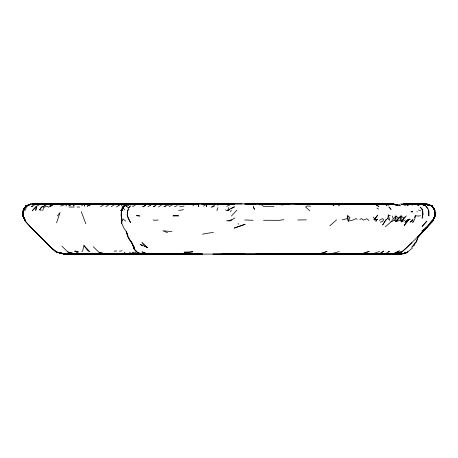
<?xml version="1.0" encoding="UTF-8"?>
<svg xmlns="http://www.w3.org/2000/svg" width="458" height="458" viewBox="0 0 458 458"><rect width="100%" height="100%" fill="white"/><g stroke="black" fill="none" stroke-linecap="round" stroke-linejoin="round"><path stroke-width="0.69" d="M127.376 210.812L127.272 215.632L127.479 210.686M103.033 253.961L64.967 254.116L56.391 252.066L65.088 254.116L64.79 254.127L56.368 252.089L51.376 247.824L30.159 226.687L25.499 221.437L22.917 215.77L23.324 210.05L25.974 205.986L23.306 210.039L23.146 215.918L23.324 210.01L25.963 205.98L23.324 210.05L22.917 215.77L24.904 219.685M206.484 204.697L206.426 206.501L206.484 204.697L204.926 205.075L203.455 206.094M121.341 215.93C121.29 212.283 121.152 206.919 125.423 205.533M25.035 219.731L22.9 215.77L23.324 210.05L25.963 205.98L23.324 210.05L22.934 215.77L25.499 221.437L22.94 215.77L23.335 210.05L25.974 205.98L23.301 210.039L22.929 215.77L25.499 221.437L30.176 226.676L51.376 247.824L56.374 252.083L65.116 254.11L56.374 252.083L51.376 247.824L46.103 242.511M66.084 206.06L66.21 204.445L66.399 205.018M23.169 211.802L23.352 210.079L25.82 206.833M388.287 214.951L389.724 220.372L387.869 218.529L388.287 214.951L390.399 215.838M36.388 206.346L32.306 210.749L36.388 206.346L35.816 210.314L36.388 206.346L40.991 203.947L54.279 203.873M121.427 221.369L121.588 211.476M347.742 215.638L348.235 221.151L347.25 218.598L347.742 215.638L349.969 217.676L348.235 221.151L352.855 220.103L356.141 218.558L357.085 219.462M420.53 215.718L418.578 216.073L415.354 215.729L414.759 219.17L412.75 222.502L413.225 221.271M73.875 205.293L73.738 206.06L74.144 204.795M133.576 246.976L133.942 248.07C132.614 242.082 126.935 238.068 126.523 231.696L127.891 236.168L126.322 231.685L123.952 228.181L121.685 223.212L121.336 212.667L121.719 223.178L121.822 218.884M83.928 245.505L87.936 250.95L89.854 251.711L83.928 245.505L82.663 250.898L81.85 251.78M400.143 220.052L401.122 215.907L403.55 218.123L401.391 221.849L400.143 220.052L396.073 221.718L394.779 220.109L395.889 215.941L398.242 218.082L396.073 221.718L395.889 215.941L390.88 221.947L385.235 226.893M42.771 210.56L43.584 207.657L46.573 206.06L48.588 207.239L51.548 204.417M228.668 207.571L227.683 210.749L225.439 209.924M56.574 222.857L60.072 212.466L57.427 215.907M432.507 221.46L435.054 215.77L434.865 212.575L435.077 215.77L432.507 221.454L435.054 215.77L434.86 212.581L435.1 215.77L432.507 221.454L418.005 237.095L416.242 242.156L418.005 237.095L422.465 231.914M216.886 210.686L217.985 207.594M435.1 215.77L432.604 220.67M414.645 217.579L415.354 215.729M230.569 211.871L231.25 210.125M54.256 204.01L30.76 204.039L26.564 206.741L25.11 210.399L23.324 210.01M367.19 253.967L392.935 254.127L401.626 252.1C412.492 242.511 422.557 231.988 432.501 221.449C435.369 217.023 436.886 209.821 431.757 206.352L434.688 210.039L434.779 211.304L434.705 210.022L432.077 205.986L424.423 203.936L411.862 203.982L424.423 203.936L432.094 206.003L434.705 210.027L434.774 211.31L434.711 210.022L434.768 211.31L434.705 210.022L432.049 205.986L434.688 210.033C431.659 201.783 421.417 204.068 414.708 203.919M262.062 204.674L261.799 205.258L263.55 206.426L273.987 206.34M432.501 221.449L435.06 215.77L434.865 212.575M121.765 210.279L122.796 207.422C120.385 211.762 121.112 217.023 122.034 221.683M375.812 221.615L377.398 219.216L374.163 219.777L374.163 218.185L373.213 217.092M432.592 220.624L435.054 215.77L434.854 212.581M41.397 210.268L39.628 209.89L40.905 207.657L42.348 206.506L42.978 206.964L46.012 204.52L51.966 203.907M386.22 219.485L382.705 224.832L386.22 219.485L387.869 218.529M123.128 207.835L121.673 210.285L124.221 206.266L127.072 204.543L124.221 206.266L123.128 207.835L124.639 209.964M235.011 217.882L230.053 220.905L226.567 220.813L231.908 219.886M409.166 219.096L404.237 225.382L409.166 219.096L410.362 219.788M128.916 209.369L127.908 210.697L128.389 207.789L129.746 206.569M374.163 219.777L377.695 215.145L374.163 219.777L376.373 220.264L376.648 220.802M23.919 209.174L25.848 206.776M39.628 209.89L42.348 206.506M398.242 218.082L401.122 215.907L401.391 221.849L406.366 215.884L403.55 218.123M128.755 207.938L130.885 205.676M121.422 205.722L122.074 204.955M417.931 237.25L422.476 231.92L427.801 226.664M396.073 221.718L401.122 215.907M89.505 205.808L90.272 204.938M31.173 206.266L31.951 206.764L33.285 205.281L35.621 204.342L40.991 203.947M192.961 205.825L194.576 204.176M231.41 216.033L236.935 210.148M81.776 205.814L83.339 204.342M422.471 231.92L417.215 237.25M376.373 220.264L377.398 219.216M411.891 242.517L406.618 247.83L401.626 252.1L392.935 254.127L383.22 253.995L400.824 254.087L406.813 252.684L412.406 248.047M118.45 205.745L119.366 204.903M329.897 225.788L336.556 219.874M145.06 205.356L146.944 204.188L168.16 203.867M42.978 206.964L46.012 204.52L50.288 204.205M423.925 229.424L421.881 231.175L427.503 226.367L431.842 220.785L427.503 226.367L424.95 228.553M142.364 206.094L143.268 206.804L145.701 204.795M168.819 205.293L169.477 204.766M150.235 205.258L150.922 204.72M28.511 205.264L30.491 204.142L25.934 206.014L26.564 206.741M121.96 206.982L125.83 204.171L138.631 203.976L135.946 204.045M407.122 252.341L407.906 251.78L404.998 253.618L400.555 254.098L406.733 252.616L400.664 254.076M143.268 206.804L146.944 204.188L152.262 203.89M116.492 206.947L120.483 204.234L131.217 203.936L125.83 204.171M26.776 205.923L27.858 205.19L28.86 205.43M31.951 206.764L32.999 206.071M34.573 205.035L35.621 204.342L37.722 204.228M158.537 206.93L162.836 204.125M111.323 206.644L115.284 204.091L128.166 203.942L120.483 204.234M132.62 206.735L136.742 204.068L154.38 204.033M105.85 206.718L109.891 204.113L120.757 203.89M124.221 206.266L127.072 204.543M215.741 204.331L211.184 207.239L214.333 206.421M147.98 206.735L152.245 204.05M100.565 206.735L104.888 204.056L117.494 203.907L109.891 204.113M169.105 206.816L173.765 204.039M359.77 219.508L361.414 218.54L363.331 220.149L366.864 218.729L368.988 220.561M169.443 204.331L166.993 205.024L163.941 206.816L165.842 206.026M229.389 209.764L227.683 210.749L230.168 208.774L234.519 206.804L231.101 208.774M379.356 220.298L382.636 218.598L383.632 219.554L382.751 221.243L380.277 222.222M226.733 206.346L231.662 203.913L234.33 203.884L201.205 204.039M26.862 205.986L30.646 204.148L29.135 204.474M68.591 205.923L71.505 204.531L69.874 205.047M390.88 221.947L394.779 220.109M401.391 221.849L405.267 220.023M125.847 205.23L126.311 206.323L128.881 205.121M130.164 204.52L131.452 203.919L138.911 203.873M60.599 206.106C71.791 201.154 84.656 204.955 96.523 203.97L95.212 204.033M168.372 204.978L170.908 203.924L213.01 203.884L205.029 204.377L213.022 203.884M155.251 206.008L153.333 206.793L156.281 204.835L160.363 203.924L186.578 204.033M174.469 206.758L177.046 205.728M178.975 204.949L181.545 203.913L199.047 204.039L189.228 203.884M30.646 204.148L25.934 206.008L30.76 204.039L76.217 204.033M383.42 253.6L380.02 254.184L346.769 253.95M388.121 251.9L389.466 251.413C383.426 255.833 375.549 253.784 368.581 253.967M379.522 251.471L371.776 254.138L357.446 253.95M370.522 253.944L346.225 253.961L360.927 254.138L369.096 251.471L360.927 254.138L340.534 254.093L370.236 253.938L361.872 254.013L363.297 253.972M76.303 252.587L78.307 251.969L75.267 250.932M389.071 253.944L400.83 254.11L406.652 252.541L400.83 254.11L393.033 254.161L401.391 252.822L393.033 254.161L380.638 253.972L393.141 254.127M166.993 205.024L170.908 203.924M386.489 204.045L393.193 203.873L364.35 203.913M342.223 219.92L347.25 218.598M339.195 251.608L329.56 254.138L337.512 254.133M191.352 254.104L191.644 254.03M177.521 204.944L181.545 203.913M340.741 253.984L350.41 254.093L347.588 253.944M373.241 204.056L367.946 204.01L382.378 203.879L388.894 204.944L382.378 203.879M63.622 204.766L67.32 203.93L75.038 203.953L57.09 203.856M140.68 204.056L131.165 203.884L127.095 204.211L131.503 203.902L127.095 204.365L131.332 203.913L149.972 204.028M136.45 204.52L139.438 203.919L160.208 203.913L142.638 204.039M153.819 203.959L162.693 203.999L160.558 204.039M395.729 253.583L392.935 254.127L383.981 253.944M370.591 204.033L369.268 203.999L377.163 204.039L364.23 203.947L378.36 203.947M179.61 206.804L184.087 206.043M202.522 234.153L213.411 232.309M223.67 203.907L217.201 204.903L223.67 203.907L234.313 203.867M185.49 253.921L178.448 254.03M178.7 210.445L183.492 209.712M136.742 204.068L132.505 204.703L132.7 204.989M68.877 204.863L75.518 203.89L86.098 203.862M362.793 253.909L353.839 254.018M92.499 204.205L90.02 204.56L87.197 206.243C92.831 202.07 100.331 204.674 106.754 203.936L95.39 203.867M363.263 253.967L370.39 253.921M182.748 253.984L185.164 253.927M283.783 219.685L279.203 220.338L263.505 220.258M195.738 253.915L184.236 254.03L186.24 253.955M358.11 253.961L362.679 253.984L355.225 253.955M67.194 254.11L77.591 253.961L75.204 254.127L76.629 253.932M370.07 253.955L368.902 254.116L370.11 253.921M252.759 203.919L247.52 204.64L255.472 203.896M75.164 254.116L76.578 253.921M368.982 254.11L370.127 253.95M284.418 203.907L289.925 203.89L266.041 203.867L259.457 204.772L266.041 203.867L316.644 203.919L297.689 203.873M110.533 253.955L123.488 253.961M119.446 251.179L122.109 250.829M99.357 203.919L95.333 204.445L99.357 203.919L109.645 203.873M158.17 219.966L155.674 220.292L153.092 220.017M75.204 254.127L77.957 253.938L75.204 254.127L76.543 253.961M146.909 204.194L142.976 204.68L149.531 203.873L148.22 204.033M166.895 204.062L168.269 203.902M340.781 253.995L350.605 254.081L347.061 253.972M60.874 204.291L58.269 204.554L63.983 203.913L75.038 203.953M63.479 204.028L72.799 203.976L56.998 203.884L69.473 204.05M410.557 204.01L416.734 203.884M131.4 203.896L127.095 204.291L131.486 203.902L127.095 204.257L131.188 203.884M127.095 204.32L131.343 203.907L148.856 204.039M71.517 204.274L75.518 203.89L88.337 204.045M153.23 253.984L148.197 253.955M363.205 253.932L351.32 254.07L358.316 254.047M317.623 204.068L321.802 203.896M362.324 253.984L360.921 254.116L363.732 253.944M63.593 204.016L170.874 203.884M306.436 204.056L308.503 203.873M390.892 204.039L392.907 203.913L374.564 204.045L393.233 203.873L371.862 203.879M131.503 203.902L127.095 204.239L131.435 203.896M59.821 252.684L62.328 253.795L65.11 254.116L56.368 252.095L51.393 247.807M127.095 204.268L131.332 203.913M114.179 251.156L116.733 250.95M228.611 253.961L213.079 254.144M344.158 253.835L348.378 253.509L339.939 254.161L342.75 253.944M62.929 204.045L64.956 203.89L57.061 203.907M115.989 204.022L149.463 203.867M52.43 204.045L64.733 204.01L46.613 203.919L61.945 203.919M104.544 204.062L128.389 203.873M116.509 203.982L118.118 203.862M367.946 204.01L369.486 203.902M391.447 204.022L392.804 203.919L379.854 204.016L381.176 204.039M157.684 254.081L159.613 253.944M338.199 204.028L374.249 204.005L369.005 203.93M383.85 204.039L327.304 204.028M390.399 204.062L392.472 203.913M361.391 203.879L390.187 204.039L374.839 204.005M390.937 204.022L393.193 203.873L372.314 203.936M162.779 254.076L165.825 253.961M298.834 253.955L290.372 253.967M68.866 203.999L75.536 203.873L67.492 203.919M392.792 203.884L389.266 204.039M295.427 204.028L346.775 203.976L340.099 203.89M374.495 253.967L371.776 254.138L379.928 253.629L383.815 251.093L379.928 253.629L376.533 253.841M158.124 204.033L160.186 203.913L157.758 203.902M381.571 204.045L390.445 204.062M388.458 204.039L383.163 203.976L385.132 203.856M223.767 254.121L226.515 253.961M369.182 254.133L372.566 253.944M90.043 204.171L94.365 203.936M379.745 203.873L382.447 204.062L340.265 203.879L342.767 203.884M133.931 204.033L136.61 203.896M136.742 204.039L148.993 204.022L146.875 204.039M157.168 204.028L138.677 203.89M147.94 204.05L152.428 203.827M376.59 204.033L379.968 203.862M183.898 254.11L186.595 253.978M193.265 253.961L183.887 254.07L187.345 253.961M32.564 204.05L43.876 203.873L39.829 204.039M88.657 204.354L92.59 204.165M177.069 253.944L169.494 253.978M361.499 254.15L365.604 253.961L340.517 254.104L358.625 254.104L353.244 253.972M148.008 204.05L154.283 204.033M85.629 253.961L75.496 254.15L79.56 253.961M79.366 253.95L75.868 254.104L67.801 251.969L61.95 246.181M186.246 253.961L184.242 254.035L191.267 254.053L184.242 254.035L186.44 253.967M39.777 204.039L51.525 203.862M103.273 204.033L107.258 203.862M148.93 204.033L152.239 203.896L148.272 203.982M184.299 254.058L186.95 253.95M188.095 253.961L179.118 253.955M365.055 253.967L355.133 253.955M365.513 253.967L351.126 254.116M35.758 203.896L32.472 204.028L43.848 203.873M365.358 253.967L357.601 253.972M365.163 253.972L358.414 253.967M375.858 204.028L379.751 203.879M366.234 253.967L351.355 254.001L380.02 254.184M104.888 204.056L109.771 203.873M366.217 253.961L361.305 254.144L369.074 254.098L360.927 254.138M115.284 204.091L128.166 203.942M156.876 204.033L160.186 203.913M351.847 204.045L371.255 204.039M368.856 203.907L371.862 204.056L364.27 203.924M392.758 203.947L385.092 203.976L387.766 204.05M75.496 254.15L80.974 253.961M176.399 253.95L173.708 254.041L178.299 254.076M70.211 204.045L75.536 203.873M38.443 204.033L139.1 203.879M155.846 253.955L141.957 254.07L149.709 254.138M300.883 253.961L255.495 254.144M322.432 253.967L298.37 253.984M41.231 204.033L46.67 203.884M381.468 203.97L389.117 203.999M301.118 253.961L322.214 253.967M37.774 204.033L43.773 203.873L37.109 203.965M372.549 204.033L364.322 204.033L371.89 204.033M375.886 204.045L390.445 204.033L390.05 203.97M125.784 254.093L130.65 253.961M149.268 204.039L152.113 203.97L146.966 203.896L149.531 204.039M159.727 204.033L167.639 203.953M379.922 203.907L374.421 204.039L390.187 204.039L379.922 203.907L385.298 203.844M118.038 254.11L123.448 253.967M324.31 253.961L318.591 254.098L325.93 253.961M414.198 204.045L406.584 203.987L427.245 204.062L414.519 203.919L417.501 204.039M102.426 253.967L75.868 254.104L67.801 251.969M374.564 204.045L388.865 204.05M412.71 204.073L406.584 203.987L412.669 204.022M155.537 253.955L142.014 254.013M35.695 204.05L44.031 203.89L35.552 203.879M67.841 254.013L85.526 253.961M180.297 203.936L184.339 204.056M358.459 203.862L361.454 203.884L352.66 204.039L369.24 203.919M170.387 253.961L157.065 253.938M406.698 203.993L411.387 203.913L403.675 203.89L411.576 203.862L417.106 204.434L413.935 204.136M96.186 253.972L68.671 253.955M149.709 254.161L157.535 254.024L85.806 254.127M191.833 254.144L202.379 253.961L189.297 254.121M318.654 254.07L325.357 253.961M339.939 254.161L358.574 254.098M287.366 203.896L279.454 203.999L308.314 203.879L294.952 203.902L300.345 203.862M297.797 219.977L306.362 219.851M138.717 253.967L113.865 253.864L117.477 254.087M130.971 203.862L126.19 203.924L149.274 203.902M352.757 204.028L348.332 203.896L361.476 203.89M364.494 203.924L371.18 204.045M370.797 203.902L369.085 203.924L374.404 203.907L372.096 203.884L374.1 204.056M157.535 253.99L149.537 254.093L159.533 254.053L138.992 254.087L170.307 254.053L146.944 253.858L141.934 251.9L145.134 252.73M276.672 253.984L234.25 254.156M297.958 254.167L326.497 254.064L168.412 254.11L181.591 254.173M411.387 203.913L403.819 203.913L405.765 204.033M308.297 254.156L316.318 254.064L287.069 254.138L297.935 254.15M350.736 254.167L358.414 254.076L354.818 253.961M141.425 254.121L149.039 254.041L147.07 253.967M226.349 253.984L228.33 253.967M234.267 254.15L244.538 254.047M319.157 254.127L358.414 254.076M58.945 203.97L44.1 203.89L51.617 203.873M173.353 203.919L178.683 203.867M185.874 204.039L181.677 203.924L183.801 203.902M106.708 254.07L82.784 253.967L128.337 254.081L118.296 254.024M231.542 254.081L223.664 254.144L226.138 254.133M308.371 254.156L339.905 254.116L318.739 254.167M382.625 254.15L392.89 254.064L401.197 251.883L392.735 254.127L399.433 250.858L392.89 254.064L372.451 254.041L390.142 254.053L374.415 254.007M171.16 203.919L191.324 203.993M69.089 207.05L74.351 207.022M83.505 254.144L88.926 254.104M90.415 253.967L139.106 254.15L107.035 254.144L104.745 253.778L99.1 252.427L93.277 246.742M159.745 254.093L90.323 253.967M351.011 254.133L358.23 254.087M139.232 203.947L149.571 203.89L139.438 203.919M231.662 203.913L242.093 203.884M326.772 203.884L353.387 204.05L348.332 203.896M383.174 203.97L392.872 203.919M65.088 254.116L56.368 252.095L64.859 254.133L75.415 254.15M107.063 203.862L86.173 203.896M160.363 203.924L194.839 203.896L191.828 203.884L193.036 204.022M178.964 203.919L234.221 203.873M244.847 203.93L276.735 203.924M337.317 203.89L319.329 203.896M266.264 254.161L297.442 254.047L294.763 253.972M329.571 254.156L339.905 254.116M139.02 203.884L170.845 203.896M212.987 203.89L247.612 203.896M255.553 203.884L266.087 203.867M276.935 203.902L287.326 203.884M311.314 203.884L350.811 203.862M411.576 203.862L403.412 203.873L410.248 203.97L403.635 203.896L410.294 204.165L412.549 204.944L410.294 204.136L403.635 203.896M404.008 203.89L424.343 203.936L432.112 206.014L424.32 203.942L422.31 203.862M86.213 254.161L73.646 253.955M191.822 254.156L152.096 254.127L160.186 254.138M276.558 254.161L295.387 254.167M170.691 203.884L181.294 203.873M268.749 203.879L308.371 203.879M311.188 203.942L308.463 203.89L331.884 203.896M403.675 203.89C410.208 204.76 417.977 202.333 424.039 205.373L422.7 204.526L413.935 203.884L418.246 204.039M416.786 211.831L417.353 211.831M181.299 254.15L191.982 254.144M276.695 254.15L260.087 253.961L265.983 254.161M297.769 254.15L340.22 254.15M149.869 254.133L170.903 254.161M44.06 203.879L54.17 203.902L35.827 203.856M340.294 254.138L350.645 254.156M191.805 254.138L202.47 254.144M212.976 254.138L234.21 254.144M424.343 203.936L414.095 203.867M371.283 203.856L369.869 203.856M223.664 203.879L234.536 203.913M255.392 203.919L244.898 203.89L270.054 204.045M173.863 203.982L181.139 204.005M75.461 203.867L85.583 203.919L75.513 203.873L83.768 203.896M58.389 203.879L64.778 203.896L57.324 203.993L67.463 204.033M372.148 254.11L381.961 254.047L373.127 253.961M265.983 254.116L276.638 254.15M266.127 254.156L221.93 253.95M160.254 254.133L150.253 254.058L148.335 253.56M414.101 203.867C420.169 203.89 426.444 203.398 432.112 206.014L424.28 203.959L432.031 206.031L434.705 210.022L432.049 205.986M147.207 254.001L152.01 254.047L148.844 253.955M113.475 253.961L118.422 254.018M181.677 203.924L187.969 203.999L181.145 203.896L183.257 204.022M107.212 254.161L96.947 254.03L107.143 254.156L105.237 253.95M378.256 203.953L374.358 203.89L378.531 204.039L372.365 203.896L377.232 204.033M138.591 203.907L147.671 204.039M371.913 254.156L361.843 254.007L371.93 254.15L368.409 253.95M164.348 253.978L171.046 254.081M109.674 254.138L107.086 254.104L99.1 252.427M350.324 254.087L342.842 253.961L350.353 254.11M372.446 253.955L390.445 253.984L379.213 253.967M382.573 203.873L390.445 204.033M308.463 203.89L315.012 204.028M363.16 253.967L369.108 254.11M344.931 253.955L350.605 254.081L345.933 253.961M75.587 254.161L67.95 253.978L75.564 254.161L68.66 253.955M321.447 203.942L319.243 203.884L320.56 204.028M77.041 207.005L79.692 207.073M414.662 203.93L418.778 204.045M385.012 203.839L390.113 203.982M145.621 254.001L160.203 253.995L158.966 253.961M418.709 204.039L414.519 203.919L417.312 204.033M346.259 253.967L350.41 254.093M303.116 253.972L308.44 254.133M374.604 203.976L371.89 203.884L373.974 204.033M187.946 204.028L181.734 203.93L183.034 204.022M191.427 253.99L194.467 254.093L191.85 253.95M244.79 219.983L253.091 220.304M347.645 253.955L350.41 254.064M191.026 253.955L194.375 254.093L192.469 253.978M373.905 204.039L368.965 203.902L371.827 204.028L368.976 203.884L370.791 204.039M226.326 204.005L223.773 203.89L225.107 204.068M206.495 204.045L202.699 203.879L204.634 204.022M181.145 203.896L184.54 204.05M389.008 253.95L393.216 254.144M403.819 203.913L406.412 204.033M368.965 203.902L371.816 204.05L368.959 203.902L371.1 204.033M358.746 253.972L369.102 254.041L359.055 253.944M400.807 203.942L406.046 204.251L408.095 205.745L406.046 204.251L404.712 204.159M74.345 253.972L77.768 254.173L73.498 253.955M416.368 204.033L414.29 203.907L416.94 204.056M310.639 206.197L307.226 205.986L305.606 207.045L309.826 210.789M151.604 204.062L149.64 203.896L151.06 204.045M329.56 203.873L331.644 204.05M139.261 203.913L140.612 204.028L138.969 203.884M171.939 231.616L162.956 230.786L167.559 232.721M279.294 204.571L283.067 205.001M147.516 253.938L149.497 254.161L147.676 253.95M350.857 203.902L352.276 204.085M115.84 253.921L117.798 254.167L116.458 253.892M127.238 253.984L128.578 254.156M412.761 204.062L403.412 203.873L415.589 204.136L419.007 205.602L417.267 204.669L414.049 204.239M360.921 203.896L362.175 204.068M161.851 253.921L163.168 254.133M74.213 251.224L78.307 251.969M132.791 253.022L136.49 253.755L134.824 252.072M400.968 204.199L404.574 204.989L405.393 205.739M56.374 252.083L64.99 254.11L75.45 254.156L64.967 254.116L61.778 253.051M135.625 250.515L137.079 252.095L136.536 251.957L134.097 248.98L133.77 246.415M418.44 210.033L420.593 210.628M132.053 252.209L136.49 253.755M121.828 210.846L120.62 210.359L121.902 210.898M142.65 245.482L140.079 244.349L142.759 245.894M143.932 246.049L147.791 247.755L141.934 242.271L143.743 245.408L147.791 247.755M126.311 206.323L128.234 207.64M338.565 204.966L337.483 204.194L339.452 205.802M377.02 208.035L378.463 209.191M122.944 218.775L125.664 221.105M124.914 253.034L125.669 253.732L124.129 252.163M137.079 252.095L134.171 248.94L131.389 241.824L132.912 244.927M129.482 252.106L131.211 253.761M128.75 238.526L131.389 241.933L128.761 238.526L127.719 236.231M427.371 208.298L426.398 206.615L428.516 209.569L428.928 211.527L428.831 215.958L428.665 210.543M133.948 248.07L133.152 245.545M22.969 215.77L25.499 221.437M81.272 211.682L85.823 223.779M392.34 216.05L393.038 218.306M133.788 246.341L134.429 249.112L134.183 247.801M133.81 246.398L134.171 248.94M121.444 216.039L121.616 217.367M121.88 219.365L122.051 220.699L121.948 219.359M121.439 215.363L121.41 212.667L121.622 215.34M121.553 215.386L121.341 212.581L121.719 223.178M434.882 213.125L434.957 214.447M121.41 212.667L121.685 223.212M238.286 223.452L238.286 224.288M198.566 204.674L198.537 206.506L198.566 204.674M121.565 210.176L121.273 215.77L121.588 210.09L122.813 207.422L121.885 210.703L122.813 207.422L121.565 210.176M84.736 204.451L84.621 206.1L84.736 204.451M422.877 214.447L422.144 218.283C422.98 214.67 423.885 209.558 420.284 207.102L422.539 210.153L422.877 214.447M415.618 242.11L414.438 245.144L411.599 247.515L415.618 242.11M407.7 219.783L406.584 221.317L404.992 222.342L407.7 219.783M412.887 219.691L411.765 221.191L410.076 222.141L412.887 219.691M426.856 221.191L422.184 226.332L426.856 221.191M51.811 205.281L50.317 206.484L53.019 204.674L51.811 205.281M245.064 224.317L234.29 228.055L245.064 224.317M326.938 251.516L318.722 254.15L326.938 251.516M412.71 211.808L411.107 211.808L412.71 211.808M79.457 203.987L76.789 204.543L79.457 203.987L86.012 203.89L79.457 203.987M140.331 204.016L137.658 204.543L141.631 203.89L140.331 204.016M192.801 251.751L187.969 252.639L184.093 252.163L192.801 251.751M392.689 203.896L390.554 204.05L392.689 203.896M175.689 215.707L173.004 215.867L178.643 215.844L175.689 215.707M47.724 203.942L46.67 203.953L54.582 203.884L47.724 203.942M337.42 203.896L329.754 203.999L340.042 203.867L337.42 203.896M138.82 215.661L136.415 215.689L139.701 216.061L138.82 215.661M231.679 254.15L223.71 254.116L234.324 254.167L231.679 254.15M170.805 254.156L157.752 253.892L170.805 254.156M300.299 203.884L297.792 203.873L304.427 203.976L300.299 203.884M422.202 204.222L414.255 203.867L422.202 204.234L426.352 206.318L422.202 204.222M399.485 204.944L392.907 203.953L397.367 205.779L396.542 205.104L392.907 203.953L400.281 205.774L399.485 204.944M141.82 253.766L138.047 253.062L137.303 252.238L141.82 253.766M377.089 205.258L375.863 204.629L378.966 206.667L377.089 205.258M386.289 204.886L385.31 204.331L386.964 205.373L386.289 204.886M333.132 204.966L332.222 204.257L333.905 205.762L333.132 204.966M40.768 237.255L35.518 231.92L40.768 237.255M390.33 208.527L388.939 206.936L391.109 209.443L390.33 208.527M434.705 210.027L432.026 206.003L434.694 210.039M130.582 222.685L128.297 218.643L127.261 215.466L130.582 222.685M254.402 209.26L253.28 206.61L254.402 209.26"/></g></svg>
